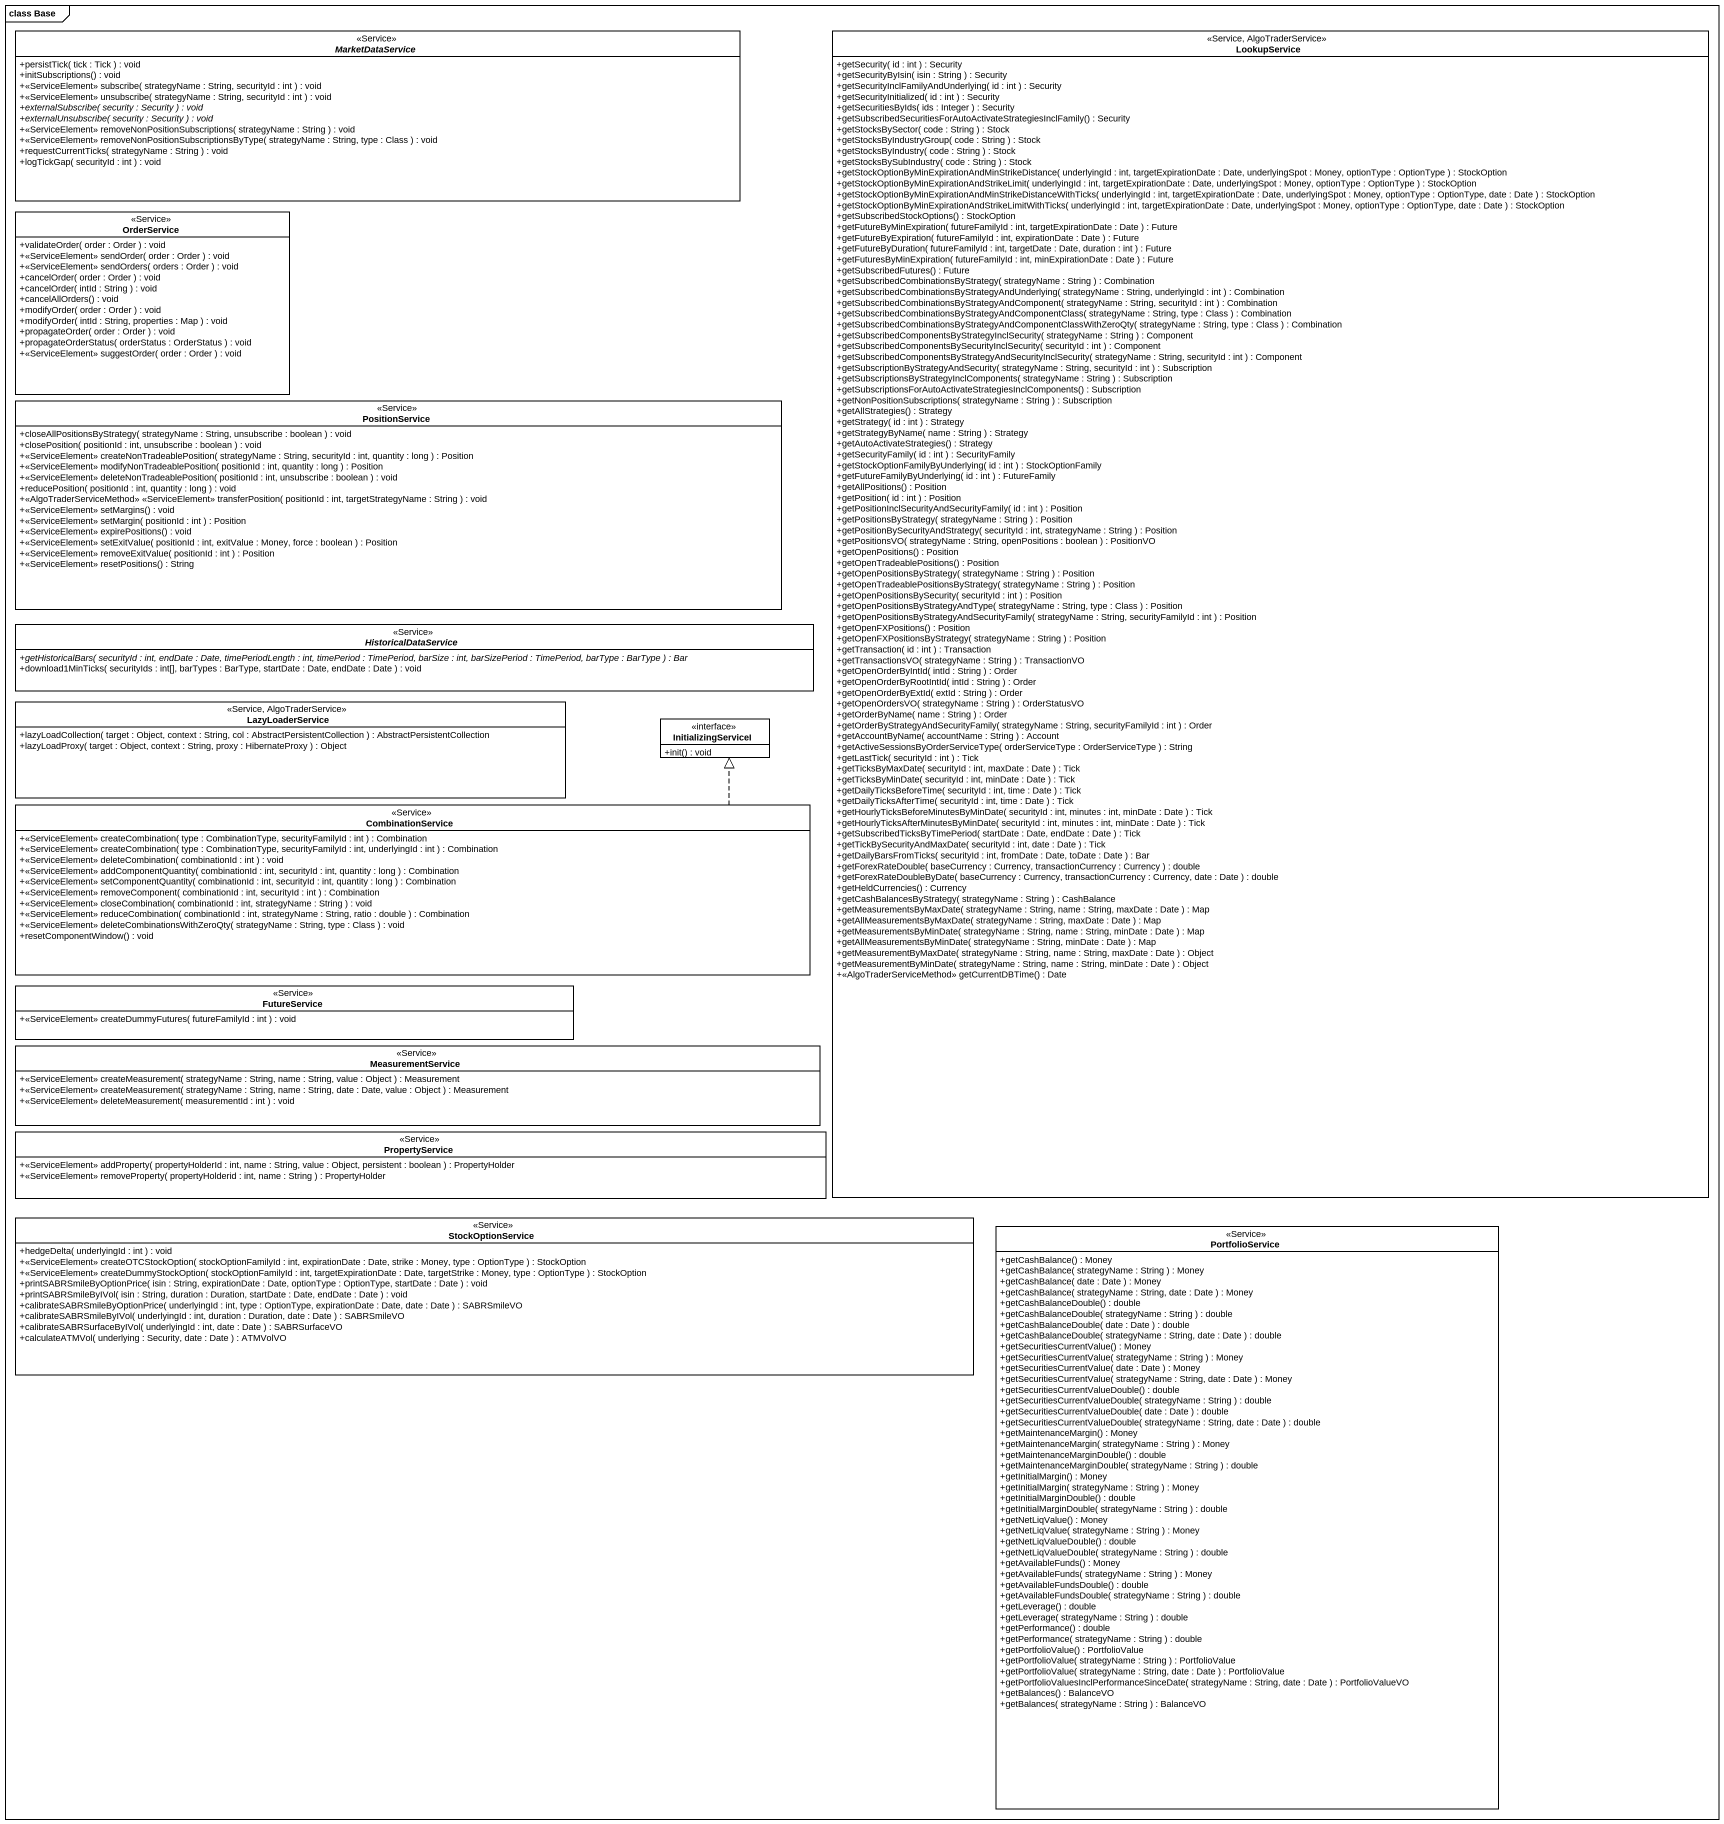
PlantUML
@startuml
mainframe class Base
hide circle
hide empty members
skinparam classAttributeIconSize 0
abstract class MarketDataService <<Service>> {
  +persistTick( tick : Tick ) : void
  +initSubscriptions() : void
  +<<ServiceElement>> subscribe( strategyName : String, securityId : int ) : void
  +<<ServiceElement>> unsubscribe( strategyName : String, securityId : int ) : void
  {abstract} +externalSubscribe( security : Security ) : void
  {abstract} +externalUnsubscribe( security : Security ) : void
  +<<ServiceElement>> removeNonPositionSubscriptions( strategyName : String ) : void
  +<<ServiceElement>> removeNonPositionSubscriptionsByType( strategyName : String, type : Class ) : void
  +requestCurrentTicks( strategyName : String ) : void
  +logTickGap( securityId : int ) : void
}
class LookupService <<Service, AlgoTraderService>> {
  +getSecurity( id : int ) : Security
  +getSecurityByIsin( isin : String ) : Security
  +getSecurityInclFamilyAndUnderlying( id : int ) : Security
  +getSecurityInitialized( id : int ) : Security
  +getSecuritiesByIds( ids : Integer ) : Security
  +getSubscribedSecuritiesForAutoActivateStrategiesInclFamily() : Security
  +getStocksBySector( code : String ) : Stock
  +getStocksByIndustryGroup( code : String ) : Stock
  +getStocksByIndustry( code : String ) : Stock
  +getStocksBySubIndustry( code : String ) : Stock
  +getStockOptionByMinExpirationAndMinStrikeDistance( underlyingId : int, targetExpirationDate : Date, underlyingSpot : Money, optionType : OptionType ) : StockOption
  +getStockOptionByMinExpirationAndStrikeLimit( underlyingId : int, targetExpirationDate : Date, underlyingSpot : Money, optionType : OptionType ) : StockOption
  +getStockOptionByMinExpirationAndMinStrikeDistanceWithTicks( underlyingId : int, targetExpirationDate : Date, underlyingSpot : Money, optionType : OptionType, date : Date ) : StockOption
  +getStockOptionByMinExpirationAndStrikeLimitWithTicks( underlyingId : int, targetExpirationDate : Date, underlyingSpot : Money, optionType : OptionType, date : Date ) : StockOption
  +getSubscribedStockOptions() : StockOption
  +getFutureByMinExpiration( futureFamilyId : int, targetExpirationDate : Date ) : Future
  +getFutureByExpiration( futureFamilyId : int, expirationDate : Date ) : Future
  +getFutureByDuration( futureFamilyId : int, targetDate : Date, duration : int ) : Future
  +getFuturesByMinExpiration( futureFamilyId : int, minExpirationDate : Date ) : Future
  +getSubscribedFutures() : Future
  +getSubscribedCombinationsByStrategy( strategyName : String ) : Combination
  +getSubscribedCombinationsByStrategyAndUnderlying( strategyName : String, underlyingId : int ) : Combination
  +getSubscribedCombinationsByStrategyAndComponent( strategyName : String, securityId : int ) : Combination
  +getSubscribedCombinationsByStrategyAndComponentClass( strategyName : String, type : Class ) : Combination
  +getSubscribedCombinationsByStrategyAndComponentClassWithZeroQty( strategyName : String, type : Class ) : Combination
  +getSubscribedComponentsByStrategyInclSecurity( strategyName : String ) : Component
  +getSubscribedComponentsBySecurityInclSecurity( securityId : int ) : Component
  +getSubscribedComponentsByStrategyAndSecurityInclSecurity( strategyName : String, securityId : int ) : Component
  +getSubscriptionByStrategyAndSecurity( strategyName : String, securityId : int ) : Subscription
  +getSubscriptionsByStrategyInclComponents( strategyName : String ) : Subscription
  +getSubscriptionsForAutoActivateStrategiesInclComponents() : Subscription
  +getNonPositionSubscriptions( strategyName : String ) : Subscription
  +getAllStrategies() : Strategy
  +getStrategy( id : int ) : Strategy
  +getStrategyByName( name : String ) : Strategy
  +getAutoActivateStrategies() : Strategy
  +getSecurityFamily( id : int ) : SecurityFamily
  +getStockOptionFamilyByUnderlying( id : int ) : StockOptionFamily
  +getFutureFamilyByUnderlying( id : int ) : FutureFamily
  +getAllPositions() : Position
  +getPosition( id : int ) : Position
  +getPositionInclSecurityAndSecurityFamily( id : int ) : Position
  +getPositionsByStrategy( strategyName : String ) : Position
  +getPositionBySecurityAndStrategy( securityId : int, strategyName : String ) : Position
  +getPositionsVO( strategyName : String, openPositions : boolean ) : PositionVO
  +getOpenPositions() : Position
  +getOpenTradeablePositions() : Position
  +getOpenPositionsByStrategy( strategyName : String ) : Position
  +getOpenTradeablePositionsByStrategy( strategyName : String ) : Position
  +getOpenPositionsBySecurity( securityId : int ) : Position
  +getOpenPositionsByStrategyAndType( strategyName : String, type : Class ) : Position
  +getOpenPositionsByStrategyAndSecurityFamily( strategyName : String, securityFamilyId : int ) : Position
  +getOpenFXPositions() : Position
  +getOpenFXPositionsByStrategy( strategyName : String ) : Position
  +getTransaction( id : int ) : Transaction
  +getTransactionsVO( strategyName : String ) : TransactionVO
  +getOpenOrderByIntId( intId : String ) : Order
  +getOpenOrderByRootIntId( intId : String ) : Order
  +getOpenOrderByExtId( extId : String ) : Order
  +getOpenOrdersVO( strategyName : String ) : OrderStatusVO
  +getOrderByName( name : String ) : Order
  +getOrderByStrategyAndSecurityFamily( strategyName : String, securityFamilyId : int ) : Order
  +getAccountByName( accountName : String ) : Account
  +getActiveSessionsByOrderServiceType( orderServiceType : OrderServiceType ) : String
  +getLastTick( securityId : int ) : Tick
  +getTicksByMaxDate( securityId : int, maxDate : Date ) : Tick
  +getTicksByMinDate( securityId : int, minDate : Date ) : Tick
  +getDailyTicksBeforeTime( securityId : int, time : Date ) : Tick
  +getDailyTicksAfterTime( securityId : int, time : Date ) : Tick
  +getHourlyTicksBeforeMinutesByMinDate( securityId : int, minutes : int, minDate : Date ) : Tick
  +getHourlyTicksAfterMinutesByMinDate( securityId : int, minutes : int, minDate : Date ) : Tick
  +getSubscribedTicksByTimePeriod( startDate : Date, endDate : Date ) : Tick
  +getTickBySecurityAndMaxDate( securityId : int, date : Date ) : Tick
  +getDailyBarsFromTicks( securityId : int, fromDate : Date, toDate : Date ) : Bar
  +getForexRateDouble( baseCurrency : Currency, transactionCurrency : Currency ) : double
  +getForexRateDoubleByDate( baseCurrency : Currency, transactionCurrency : Currency, date : Date ) : double
  +getHeldCurrencies() : Currency
  +getCashBalancesByStrategy( strategyName : String ) : CashBalance
  +getMeasurementsByMaxDate( strategyName : String, name : String, maxDate : Date ) : Map
  +getAllMeasurementsByMaxDate( strategyName : String, maxDate : Date ) : Map
  +getMeasurementsByMinDate( strategyName : String, name : String, minDate : Date ) : Map
  +getAllMeasurementsByMinDate( strategyName : String, minDate : Date ) : Map
  +getMeasurementByMaxDate( strategyName : String, name : String, maxDate : Date ) : Object
  +getMeasurementByMinDate( strategyName : String, name : String, minDate : Date ) : Object
  +<<AlgoTraderServiceMethod>> getCurrentDBTime() : Date
}
class OrderService <<Service>> {
  +validateOrder( order : Order ) : void
  +<<ServiceElement>> sendOrder( order : Order ) : void
  +<<ServiceElement>> sendOrders( orders : Order ) : void
  +cancelOrder( order : Order ) : void
  +cancelOrder( intId : String ) : void
  +cancelAllOrders() : void
  +modifyOrder( order : Order ) : void
  +modifyOrder( intId : String, properties : Map ) : void
  +propagateOrder( order : Order ) : void
  +propagateOrderStatus( orderStatus : OrderStatus ) : void
  +<<ServiceElement>> suggestOrder( order : Order ) : void
}
class PositionService <<Service>> {
  +closeAllPositionsByStrategy( strategyName : String, unsubscribe : boolean ) : void
  +closePosition( positionId : int, unsubscribe : boolean ) : void
  +<<ServiceElement>> createNonTradeablePosition( strategyName : String, securityId : int, quantity : long ) : Position
  +<<ServiceElement>> modifyNonTradeablePosition( positionId : int, quantity : long ) : Position
  +<<ServiceElement>> deleteNonTradeablePosition( positionId : int, unsubscribe : boolean ) : void
  +reducePosition( positionId : int, quantity : long ) : void
  +<<AlgoTraderServiceMethod>> <<ServiceElement>> transferPosition( positionId : int, targetStrategyName : String ) : void
  +<<ServiceElement>> setMargins() : void
  +<<ServiceElement>> setMargin( positionId : int ) : Position
  +<<ServiceElement>> expirePositions() : void
  +<<ServiceElement>> setExitValue( positionId : int, exitValue : Money, force : boolean ) : Position
  +<<ServiceElement>> removeExitValue( positionId : int ) : Position
  +<<ServiceElement>> resetPositions() : String
}
abstract class HistoricalDataService <<Service>> {
  {abstract} +getHistoricalBars( securityId : int, endDate : Date, timePeriodLength : int, timePeriod : TimePeriod, barSize : int, barSizePeriod : TimePeriod, barType : BarType ) : Bar
  +download1MinTicks( securityIds : int[], barTypes : BarType, startDate : Date, endDate : Date ) : void
}
class LazyLoaderService <<Service, AlgoTraderService>> {
  +lazyLoadCollection( target : Object, context : String, col : AbstractPersistentCollection ) : AbstractPersistentCollection
  +lazyLoadProxy( target : Object, context : String, proxy : HibernateProxy ) : Object
}
interface InitializingServiceI {
  +init() : void
}
class CombinationService <<Service>> {
  +<<ServiceElement>> createCombination( type : CombinationType, securityFamilyId : int ) : Combination
  +<<ServiceElement>> createCombination( type : CombinationType, securityFamilyId : int, underlyingId : int ) : Combination
  +<<ServiceElement>> deleteCombination( combinationId : int ) : void
  +<<ServiceElement>> addComponentQuantity( combinationId : int, securityId : int, quantity : long ) : Combination
  +<<ServiceElement>> setComponentQuantity( combinationId : int, securityId : int, quantity : long ) : Combination
  +<<ServiceElement>> removeComponent( combinationId : int, securityId : int ) : Combination
  +<<ServiceElement>> closeCombination( combinationId : int, strategyName : String ) : void
  +<<ServiceElement>> reduceCombination( combinationId : int, strategyName : String, ratio : double ) : Combination
  +<<ServiceElement>> deleteCombinationsWithZeroQty( strategyName : String, type : Class ) : void
  +resetComponentWindow() : void
}
class FutureService <<Service>> {
  +<<ServiceElement>> createDummyFutures( futureFamilyId : int ) : void
}
class MeasurementService <<Service>> {
  +<<ServiceElement>> createMeasurement( strategyName : String, name : String, value : Object ) : Measurement
  +<<ServiceElement>> createMeasurement( strategyName : String, name : String, date : Date, value : Object ) : Measurement
  +<<ServiceElement>> deleteMeasurement( measurementId : int ) : void
}
class PropertyService <<Service>> {
  +<<ServiceElement>> addProperty( propertyHolderId : int, name : String, value : Object, persistent : boolean ) : PropertyHolder
  +<<ServiceElement>> removeProperty( propertyHolderid : int, name : String ) : PropertyHolder
}
class StockOptionService <<Service>> {
  +hedgeDelta( underlyingId : int ) : void
  +<<ServiceElement>> createOTCStockOption( stockOptionFamilyId : int, expirationDate : Date, strike : Money, type : OptionType ) : StockOption
  +<<ServiceElement>> createDummyStockOption( stockOptionFamilyId : int, targetExpirationDate : Date, targetStrike : Money, type : OptionType ) : StockOption
  +printSABRSmileByOptionPrice( isin : String, expirationDate : Date, optionType : OptionType, startDate : Date ) : void
  +printSABRSmileByIVol( isin : String, duration : Duration, startDate : Date, endDate : Date ) : void
  +calibrateSABRSmileByOptionPrice( underlyingId : int, type : OptionType, expirationDate : Date, date : Date ) : SABRSmileVO
  +calibrateSABRSmileByIVol( underlyingId : int, duration : Duration, date : Date ) : SABRSmileVO
  +calibrateSABRSurfaceByIVol( underlyingId : int, date : Date ) : SABRSurfaceVO
  +calculateATMVol( underlying : Security, date : Date ) : ATMVolVO
}
class PortfolioService <<Service>> {
  +getCashBalance() : Money
  +getCashBalance( strategyName : String ) : Money
  +getCashBalance( date : Date ) : Money
  +getCashBalance( strategyName : String, date : Date ) : Money
  +getCashBalanceDouble() : double
  +getCashBalanceDouble( strategyName : String ) : double
  +getCashBalanceDouble( date : Date ) : double
  +getCashBalanceDouble( strategyName : String, date : Date ) : double
  +getSecuritiesCurrentValue() : Money
  +getSecuritiesCurrentValue( strategyName : String ) : Money
  +getSecuritiesCurrentValue( date : Date ) : Money
  +getSecuritiesCurrentValue( strategyName : String, date : Date ) : Money
  +getSecuritiesCurrentValueDouble() : double
  +getSecuritiesCurrentValueDouble( strategyName : String ) : double
  +getSecuritiesCurrentValueDouble( date : Date ) : double
  +getSecuritiesCurrentValueDouble( strategyName : String, date : Date ) : double
  +getMaintenanceMargin() : Money
  +getMaintenanceMargin( strategyName : String ) : Money
  +getMaintenanceMarginDouble() : double
  +getMaintenanceMarginDouble( strategyName : String ) : double
  +getInitialMargin() : Money
  +getInitialMargin( strategyName : String ) : Money
  +getInitialMarginDouble() : double
  +getInitialMarginDouble( strategyName : String ) : double
  +getNetLiqValue() : Money
  +getNetLiqValue( strategyName : String ) : Money
  +getNetLiqValueDouble() : double
  +getNetLiqValueDouble( strategyName : String ) : double
  +getAvailableFunds() : Money
  +getAvailableFunds( strategyName : String ) : Money
  +getAvailableFundsDouble() : double
  +getAvailableFundsDouble( strategyName : String ) : double
  +getLeverage() : double
  +getLeverage( strategyName : String ) : double
  +getPerformance() : double
  +getPerformance( strategyName : String ) : double
  +getPortfolioValue() : PortfolioValue
  +getPortfolioValue( strategyName : String ) : PortfolioValue
  +getPortfolioValue( strategyName : String, date : Date ) : PortfolioValue
  +getPortfolioValuesInclPerformanceSinceDate( strategyName : String, date : Date ) : PortfolioValueVO
  +getBalances() : BalanceVO
  +getBalances( strategyName : String ) : BalanceVO
}
CombinationService .right.|> InitializingServiceI
@enduml
